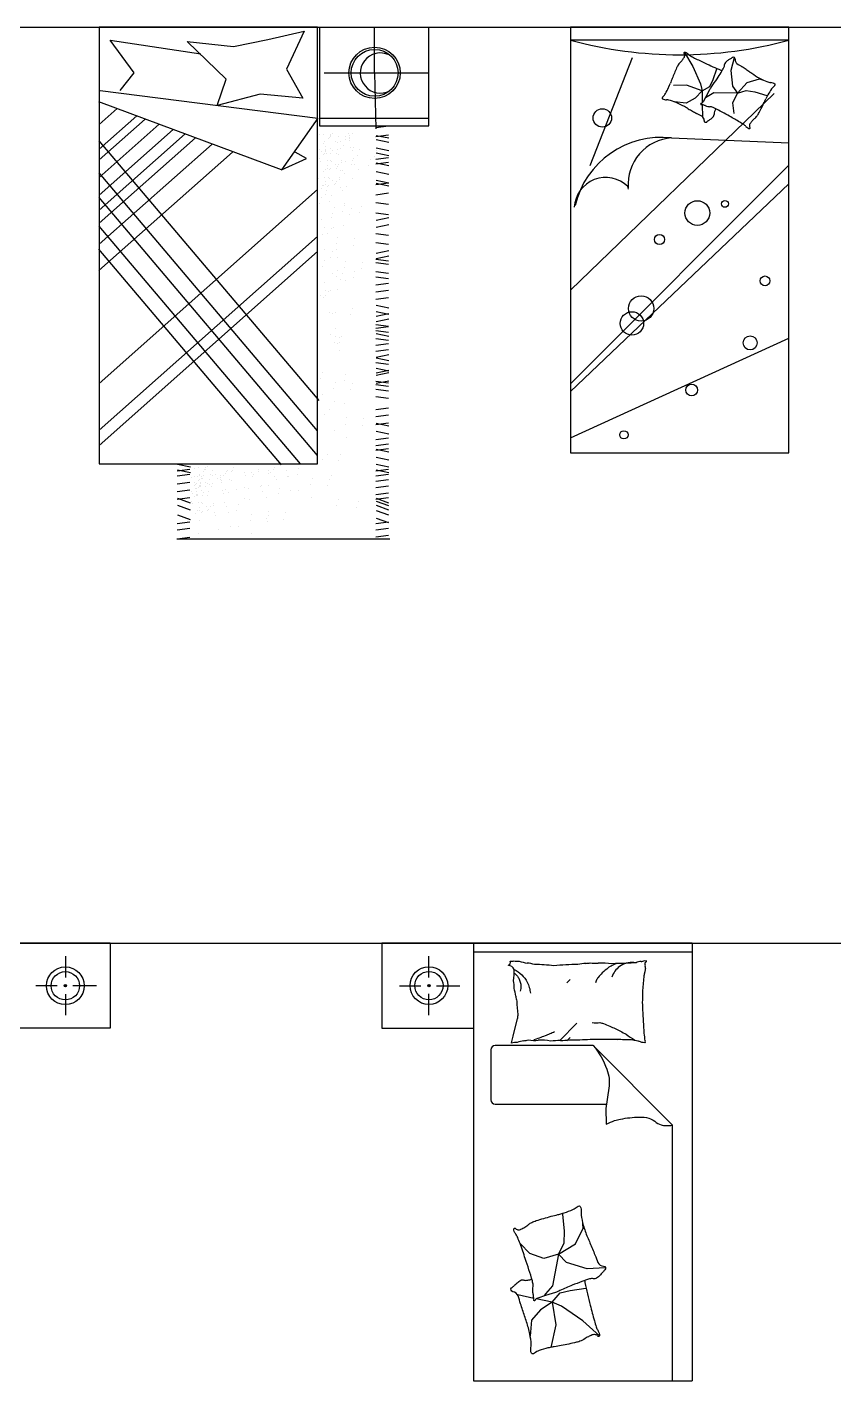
# Model space of a CAD drawing. Header units: inches. Extents: x 8.1 to 50.6, y 12.7 to 37.5.
# Drawn here: x 11.52 to 15.21, y 18.44 to 24.64 of the extents above; entities that cross this region are included whole.
import ezdxf

# ---------------------------------------------------------------- set-up
doc = ezdxf.new("R2010")
doc.units = ezdxf.units.IN
doc.header["$MEASUREMENT"] = 0
for name, color, linetype in [('02', 2, 'Continuous'), ('1', 1, 'Continuous'), ('4', 4, 'Continuous')]:
    doc.layers.add(name, color=color, linetype=linetype)

msp = doc.modelspace()

# ---------------------------------------------------------------- hatches: boundary and pattern name
at = {"layer": '1'}
h = msp.add_hatch(color=256, dxfattribs=at)
edge = h.paths.add_edge_path()
edge.add_ellipse((11.6945, 20.2458), major_axis=(0.00382, 0.00382), ratio=1, start_angle=224.99998, end_angle=405.00002)
edge.add_ellipse((11.6945, 20.2458), major_axis=(0.00382, 0.00382), ratio=1, start_angle=44.99998, end_angle=225.00002)
h = msp.add_hatch(color=256, dxfattribs=at)
edge = h.paths.add_edge_path()
edge.add_ellipse((13.3586, 20.2465), major_axis=(0.00382, -0.00382), ratio=1, start_angle=-45.00002, end_angle=135.00002, ccw=False)
edge.add_ellipse((13.3586, 20.2465), major_axis=(0.00382, -0.00382), ratio=1, start_angle=134.99998, end_angle=315.00002, ccw=False)

# ---------------------------------------------------------------- linework, layer by layer
at = {"layer": '02'}
for p, q in [((12.6209, 24.5787), (12.7873, 24.616)), ((12.7873, 24.616), (12.7066, 24.4429)), ((12.8577, 24.6334), (12.8577, 24.1834)), ((13.3577, 24.6334), (12.8577, 24.6334)), ((13.11, 24.4256), (13.11, 24.6334)), ((13.3577, 24.1834), (13.3577, 24.6334)), ((14.0064, 24.6353), (14.0064, 22.6853)), ((15.0064, 24.6353), (14.0064, 24.6353)), ((15.0064, 22.6853), (15.0064, 24.6353)), ((11.9, 24.5756), (12.3148, 24.5121)), ((12.0094, 24.4256), (11.9, 24.5756)), ((12.2514, 24.5698), (12.4646, 24.5467)), ((12.4301, 24.3968), (12.2514, 24.5698)), ((12.4646, 24.5467), (12.6209, 24.5787)), ((15.0064, 24.5753), (14.0064, 24.5753)), ((14.096, 24.0008), (14.2903, 24.4954)), ((14.5281, 24.5196), (14.567, 24.4551)), ((14.7552, 24.4951), (14.7409, 24.4369)), ((11.9461, 24.3449), (12.0094, 24.4256)), ((12.7066, 24.4429), (12.7815, 24.3103)), ((12.8795, 24.4256), (13.3577, 24.4256)), ((13.11, 24.4256), (13.1153, 24.1691)), ((14.567, 24.4551), (14.6019, 24.3758)), ((14.6589, 24.3948), (14.6758, 24.4445)), ((14.7409, 24.4369), (14.7481, 24.3654)), ((12.3897, 24.2756), (12.4301, 24.3968)), ((14.5371, 24.3691), (14.4773, 24.3675)), ((14.6087, 24.343), (14.5371, 24.3691)), ((14.6019, 24.3758), (14.6087, 24.343)), ((14.6087, 24.343), (14.6441, 24.3632)), ((14.6441, 24.3632), (14.6589, 24.3948)), ((14.7481, 24.3654), (14.7705, 24.3331)), ((14.7705, 24.3331), (14.8157, 24.382)), ((14.8157, 24.382), (14.8722, 24.3978)), ((14.8722, 24.3978), (14.8858, 24.3943)), ((11.8539, 24.3449), (12.8507, 24.218)), ((12.5856, 24.3276), (12.3897, 24.2756)), ((12.7815, 24.3103), (12.5856, 24.3276)), ((14.0064, 23.4312), (14.9391, 24.3309)), ((14.5765, 24.3099), (14.5362, 24.2868)), ((14.6087, 24.343), (14.5765, 24.3099)), ((14.6087, 24.343), (14.6096, 24.2884)), ((14.6262, 24.3165), (14.6133, 24.2927)), ((14.6322, 24.3162), (14.6247, 24.312)), ((14.6429, 24.3473), (14.6262, 24.3165)), ((14.663, 24.3338), (14.6322, 24.3162)), ((14.7705, 24.3331), (14.663, 24.3338)), ((14.7705, 24.3331), (14.7477, 24.2877)), ((14.7705, 24.3331), (14.8107, 24.3447)), ((14.8107, 24.3447), (14.8498, 24.3385)), ((14.8498, 24.3385), (14.9049, 24.3225)), ((12.6836, 23.9815), (11.8481, 24.2929)), ((11.8493, 24.1893), (11.9312, 24.262)), ((14.5362, 24.2868), (14.483, 24.2925)), ((14.6097, 24.2799), (14.6107, 24.225)), ((14.7477, 24.2877), (14.7544, 24.2392)), ((11.8493, 24.076), (12.021, 24.2285)), ((11.8493, 24.0273), (12.0596, 24.2141)), ((11.8493, 23.9467), (12.1236, 24.1902)), ((12.8507, 24.218), (12.6836, 23.9815)), ((12.8577, 24.218), (13.3577, 24.218)), ((12.8577, 24.1834), (13.3577, 24.1834)), ((13.1732, 24.1822), (13.1153, 24.1746)), ((11.8493, 23.8661), (12.1876, 24.1664)), ((11.8493, 23.7969), (12.2424, 24.1459)), ((11.8493, 23.7374), (12.2896, 24.1283)), ((12.8564, 22.9259), (11.8493, 24.1149)), ((12.8591, 24.1418), (12.8591, 24.1418)), ((12.8759, 24.1436), (12.8759, 24.1436)), ((12.8976, 24.1266), (12.8976, 24.1266)), ((12.9018, 24.1313), (12.9018, 24.1313)), ((12.9059, 24.1338), (12.9059, 24.1338)), ((12.908, 24.1434), (12.908, 24.1434)), ((12.9103, 24.1378), (12.9103, 24.1378)), ((12.9171, 24.1485), (12.9171, 24.1485)), ((12.9315, 24.1128), (12.9315, 24.1128)), ((12.9431, 24.1325), (12.9431, 24.1325)), ((12.9558, 24.1128), (12.9558, 24.1128)), ((12.9773, 24.1362), (12.9773, 24.1362)), ((12.9773, 24.1209), (12.9773, 24.1209)), ((12.9914, 24.1502), (12.9914, 24.1502)), ((12.9936, 24.1407), (12.9936, 24.1407)), ((12.9941, 24.1296), (12.9941, 24.1296)), ((12.9959, 24.1163), (12.9959, 24.1163)), ((12.9973, 24.1252), (12.9973, 24.1252)), ((13.0079, 24.1471), (13.0079, 24.1471)), ((13.1732, 24.1406), (13.1153, 24.1329)), ((13.1164, 24.1395), (13.1754, 24.1275)), ((13.1164, 24.1198), (13.1754, 24.1077)), ((14.4695, 24.1276), (15.0064, 24.1058)), ((11.8481, 23.52), (12.4589, 24.0622)), ((11.8493, 23.6408), (12.3663, 24.0998)), ((12.7988, 24.0334), (12.747, 24.0622)), ((12.8588, 24.0769), (12.8588, 24.0769)), ((12.866, 24.0675), (12.866, 24.0675)), ((12.8744, 24.1014), (12.8744, 24.1014)), ((12.8761, 24.0534), (12.8761, 24.0534)), ((12.8804, 24.1091), (12.8804, 24.1091)), ((12.8827, 24.0573), (12.8827, 24.0573)), ((12.883, 24.0641), (12.883, 24.0641)), ((12.8831, 24.0884), (12.8831, 24.0884)), ((12.8849, 24.0752), (12.8849, 24.0752)), ((12.8858, 24.0715), (12.8858, 24.0715)), ((12.8876, 24.0583), (12.8876, 24.0583)), ((12.9077, 24.0785), (12.9077, 24.0785)), ((12.9104, 24.0587), (12.9104, 24.0587)), ((12.9173, 24.0694), (12.9173, 24.0694)), ((12.9344, 24.0565), (12.9344, 24.0565)), ((12.9397, 24.0739), (12.9397, 24.0739)), ((12.9418, 24.108), (12.9418, 24.108)), ((12.9442, 24.0514), (12.9442, 24.0514)), ((12.9517, 24.08), (12.9517, 24.08)), ((12.9697, 24.0924), (12.9697, 24.0924)), ((13.0004, 24.0818), (13.0004, 24.0818)), ((13.008, 24.068), (13.008, 24.068)), ((13.0156, 24.0848), (13.0156, 24.0848)), ((13.0391, 24.0751), (13.0391, 24.0751)), ((13.1164, 24.0826), (13.1754, 24.0705)), ((13.1164, 24.0596), (13.1754, 24.0475)), ((13.1168, 24.0706), (13.1168, 24.0706)), ((12.6836, 23.9815), (12.7988, 24.0334)), ((12.8595, 24.032), (12.8595, 24.032)), ((12.8628, 24.019), (12.8628, 24.019)), ((12.8921, 24.0238), (12.8921, 24.0238)), ((12.8948, 24.0031), (12.8948, 24.0031)), ((12.8966, 23.9899), (12.8966, 23.9899)), ((12.9077, 24.0236), (12.9077, 24.0236)), ((12.9118, 24.0206), (12.9118, 24.0206)), ((12.9295, 24.0077), (12.9295, 24.0077)), ((12.9353, 23.99), (12.9353, 23.99)), ((12.9399, 23.9948), (12.9399, 23.9948)), ((12.9467, 24.0055), (12.9467, 24.0055)), ((12.9593, 24.0133), (12.9593, 24.0133)), ((12.9607, 24.0222), (12.9607, 24.0222)), ((12.9781, 24.0195), (12.9781, 24.0195)), ((13.0059, 24.0057), (13.0059, 24.0057)), ((13.009, 24.0247), (13.009, 24.0247)), ((13.0135, 24.0342), (13.0135, 24.0342)), ((13.0187, 24.0069), (13.0187, 24.0069)), ((13.0315, 24.0466), (13.0315, 24.0466)), ((13.0837, 24.0011), (13.0837, 24.0011)), ((13.0912, 24.0296), (13.0912, 24.0296)), ((13.1093, 24.042), (13.1093, 24.042)), ((13.1732, 24.0373), (13.1153, 24.0296)), ((13.1732, 24.0153), (13.1153, 24.0077)), ((13.1164, 24.0143), (13.1754, 24.0022)), ((14.0064, 23.0021), (15.0064, 24.0037)), ((12.8493, 22.7866), (11.8493, 23.9672)), ((12.8493, 23.9552), (12.8493, 23.9552)), ((12.8526, 23.9422), (12.8526, 23.9422)), ((12.8763, 23.9743), (12.8763, 23.9743)), ((12.8819, 23.9469), (12.8819, 23.9469)), ((12.8831, 23.985), (12.8831, 23.985)), ((12.8974, 23.9468), (12.8974, 23.9468)), ((12.9015, 23.9438), (12.9015, 23.9438)), ((12.905, 23.9809), (12.905, 23.9809)), ((12.9093, 23.9856), (12.9093, 23.9856)), ((12.9193, 23.9309), (12.9193, 23.9309)), ((12.9365, 23.9287), (12.9365, 23.9287)), ((12.949, 23.9365), (12.949, 23.9365)), ((12.9505, 23.9454), (12.9505, 23.9454)), ((12.9525, 23.9786), (12.9525, 23.9786)), ((12.9638, 23.9788), (12.9638, 23.9788)), ((12.9714, 23.965), (12.9714, 23.965)), ((13.0105, 23.9438), (13.0105, 23.9438)), ((13.0361, 23.9848), (13.0361, 23.9848)), ((13.1164, 23.9737), (13.1754, 23.9617)), ((13.1164, 23.9343), (13.1754, 23.9222)), ((11.8493, 23.0031), (12.8493, 23.8909)), ((12.866, 23.8975), (12.866, 23.8975)), ((12.8729, 23.9082), (12.8729, 23.9082)), ((12.8761, 23.9115), (12.8761, 23.9115)), ((12.8846, 23.9263), (12.8846, 23.9263)), ((12.8864, 23.9131), (12.8864, 23.9131)), ((12.8865, 23.8684), (12.8865, 23.8684)), ((12.89, 23.885), (12.89, 23.885)), ((12.8948, 23.9041), (12.8948, 23.9041)), ((12.899, 23.9088), (12.899, 23.9088)), ((12.9108, 23.8649), (12.9108, 23.8649)), ((12.925, 23.9131), (12.925, 23.9131)), ((12.9296, 23.918), (12.9296, 23.918)), ((12.9536, 23.902), (12.9536, 23.902)), ((12.9612, 23.8882), (12.9612, 23.8882)), ((12.9821, 23.9039), (12.9821, 23.9039)), ((13.1732, 23.9212), (13.1153, 23.9135)), ((13.1732, 23.8741), (13.1153, 23.8664)), ((13.1164, 23.9201), (13.1754, 23.908)), ((14.0064, 22.9664), (15.0064, 23.918)), ((12.8493, 22.6739), (11.8493, 23.8545)), ((12.8572, 23.8261), (12.8572, 23.8261)), ((12.8648, 23.8546), (12.8648, 23.8546)), ((12.9032, 23.8364), (12.9032, 23.8364)), ((12.9265, 23.8088), (12.9265, 23.8088)), ((12.9719, 23.8271), (12.9719, 23.8271)), ((12.9726, 23.8191), (12.9726, 23.8191)), ((13.0043, 23.8043), (13.0043, 23.8043)), ((13.0503, 23.8145), (13.0503, 23.8145)), ((13.1732, 23.8226), (13.1153, 23.8303)), ((12.8655, 23.7532), (12.8655, 23.7532)), ((12.9116, 23.7635), (12.9116, 23.7635)), ((12.919, 23.7803), (12.919, 23.7803)), ((12.965, 23.7906), (12.965, 23.7906)), ((12.9967, 23.7757), (12.9967, 23.7757)), ((13.0428, 23.786), (13.0428, 23.786)), ((13.1732, 23.7755), (13.1153, 23.7832)), ((13.1164, 23.7514), (13.1754, 23.7635)), ((12.7707, 22.6353), (11.8493, 23.723)), ((12.8725, 23.6878), (12.8725, 23.6878)), ((12.8801, 23.7164), (12.8801, 23.7164)), ((12.8925, 23.6909), (12.8925, 23.6909)), ((12.9139, 23.7143), (12.9139, 23.7143)), ((12.9235, 23.7185), (12.9235, 23.7185)), ((12.9696, 23.7288), (12.9696, 23.7288)), ((13.1732, 23.6813), (13.1153, 23.689)), ((13.1164, 23.7186), (13.1754, 23.7306)), ((12.6836, 22.6317), (11.8481, 23.6181)), ((11.8493, 22.7892), (12.8493, 23.6769)), ((12.9343, 23.6421), (12.9343, 23.6421)), ((12.9344, 23.6165), (12.9344, 23.6165)), ((12.9419, 23.6706), (12.9419, 23.6706)), ((13.0121, 23.6375), (13.0121, 23.6375)), ((13.0196, 23.666), (13.0196, 23.666)), ((13.1732, 23.6397), (13.1153, 23.6474)), ((11.8493, 22.7194), (12.8493, 23.6071)), ((12.8801, 23.5678), (12.8801, 23.5678)), ((12.8809, 23.615), (12.8809, 23.615)), ((12.9084, 23.5803), (12.9084, 23.5803)), ((12.9159, 23.6088), (12.9159, 23.6088)), ((12.9389, 23.5802), (12.9389, 23.5802)), ((12.9777, 23.563), (12.9777, 23.563)), ((13.0554, 23.5584), (13.0554, 23.5584)), ((13.1732, 23.5631), (13.1153, 23.5707)), ((13.1732, 23.5477), (13.1153, 23.5554)), ((13.1164, 23.6003), (13.1754, 23.6123)), ((13.1164, 23.5751), (13.1754, 23.5872)), ((12.8725, 23.5393), (12.8725, 23.5393)), ((12.9167, 23.5074), (12.9167, 23.5074)), ((12.9343, 23.4935), (12.9343, 23.4935)), ((12.9419, 23.5221), (12.9419, 23.5221)), ((12.9633, 23.5072), (12.9633, 23.5072)), ((12.9701, 23.5345), (12.9701, 23.5345)), ((13.0196, 23.5175), (13.0196, 23.5175)), ((13.0479, 23.5299), (13.0479, 23.5299)), ((13.1732, 23.5072), (13.1153, 23.5149)), ((12.8809, 23.4664), (12.8809, 23.4664)), ((12.9389, 23.4317), (12.9389, 23.4317)), ((12.9558, 23.4787), (12.9558, 23.4787)), ((12.9747, 23.4727), (12.9747, 23.4727)), ((13.0121, 23.489), (13.0121, 23.489)), ((13.1732, 23.4831), (13.1153, 23.4908)), ((13.1732, 23.4608), (13.1153, 23.4531)), ((12.8618, 23.4041), (12.8618, 23.4041)), ((12.8771, 23.399), (12.8771, 23.399)), ((12.8832, 23.4275), (12.8832, 23.4275)), ((12.8874, 23.4041), (12.8874, 23.4041)), ((12.8986, 23.4224), (12.8986, 23.4224)), ((12.9088, 23.4275), (12.9088, 23.4275)), ((13.1732, 23.4291), (13.1153, 23.4214)), ((13.1732, 23.3962), (13.1153, 23.3885)), ((12.9037, 23.3297), (12.9037, 23.3297)), ((12.919, 23.3246), (12.919, 23.3246)), ((12.9293, 23.3297), (12.9293, 23.3297)), ((13.0018, 23.32), (13.0018, 23.32)), ((13.0094, 23.3485), (13.0094, 23.3485)), ((13.1164, 23.3622), (13.1754, 23.3502)), ((13.1164, 23.3327), (13.1754, 23.3206)), ((13.1164, 23.312), (13.1754, 23.3241)), ((12.9293, 23.2534), (12.9293, 23.2534)), ((13.1732, 23.2638), (13.1153, 23.2715)), ((13.1732, 23.2626), (13.1153, 23.2549)), ((13.1732, 23.2375), (13.1153, 23.2452)), ((13.1164, 23.2868), (13.1754, 23.2989)), ((12.9078, 23.23), (12.9078, 23.23)), ((12.9251, 23.1919), (12.9251, 23.1919)), ((12.9327, 23.2204), (12.9327, 23.2204)), ((12.9404, 23.1868), (12.9404, 23.1868)), ((12.948, 23.2153), (12.948, 23.2153)), ((12.9507, 23.1919), (12.9507, 23.1919)), ((12.9582, 23.2204), (12.9582, 23.2204)), ((13.1732, 23.2003), (13.1153, 23.208)), ((13.1732, 23.1848), (13.1153, 23.1772)), ((13.1164, 23.2319), (13.1754, 23.2199)), ((14.0064, 22.7545), (15.0064, 23.2103)), ((12.9497, 23.1556), (12.9497, 23.1556)), ((13.1732, 23.1574), (13.1153, 23.1498)), ((13.1164, 23.1236), (13.1754, 23.1357)), ((13.1164, 23.1213), (13.1754, 23.1093)), ((13.1732, 23.0908), (13.1153, 23.0984)), ((13.1164, 23.0731), (13.1754, 23.0611)), ((13.1164, 23.0524), (13.1754, 23.0645)), ((12.8623, 23.0272), (12.8623, 23.0272)), ((12.8699, 23.0557), (12.8699, 23.0557)), ((12.9316, 23.0099), (12.9316, 23.0099)), ((12.9711, 23.0178), (12.9711, 23.0178)), ((12.9787, 23.0463), (12.9787, 23.0463)), ((13.0094, 23.0054), (13.0094, 23.0054)), ((13.1732, 23.0043), (13.1153, 23.0119)), ((13.1732, 22.9889), (13.1153, 22.9966)), ((13.1164, 23.0415), (13.1754, 23.0535)), ((13.1164, 23.0043), (13.1754, 23.0163)), ((12.8707, 22.9543), (12.8707, 22.9543)), ((12.9241, 22.9814), (12.9241, 22.9814)), ((13.0018, 22.9769), (13.0018, 22.9769)), ((13.1732, 22.9681), (13.1153, 22.9758)), ((13.1732, 22.9353), (13.1153, 22.9429)), ((12.9037, 22.8847), (12.9037, 22.8847)), ((12.9286, 22.9196), (12.9286, 22.9196)), ((12.9741, 22.9122), (12.9741, 22.9122)), ((13.1732, 22.8911), (13.1153, 22.8834)), ((12.8822, 22.8613), (12.8822, 22.8613)), ((12.9752, 22.8176), (12.9752, 22.8176)), ((12.9828, 22.8461), (12.9828, 22.8461)), ((13.053, 22.813), (13.053, 22.813)), ((13.0605, 22.8415), (13.0605, 22.8415)), ((13.1732, 22.8582), (13.1153, 22.8505)), ((13.1732, 22.8221), (13.1153, 22.8144)), ((13.1164, 22.8221), (13.1754, 22.81)), ((12.9242, 22.7868), (12.9242, 22.7868)), ((12.9798, 22.7557), (12.9798, 22.7557)), ((13.1732, 22.7531), (13.1153, 22.7454)), ((13.1164, 22.7848), (13.1754, 22.7728)), ((13.1732, 22.7257), (13.1153, 22.718)), ((13.1732, 22.7038), (13.1153, 22.6961)), ((13.1164, 22.7027), (13.1754, 22.6906)), ((12.2076, 22.6337), (12.2667, 22.6216)), ((12.872, 22.6564), (12.872, 22.6564)), ((12.8935, 22.6798), (12.8935, 22.6798)), ((12.9456, 22.6491), (12.9456, 22.6491)), ((12.9531, 22.6776), (12.9531, 22.6776)), ((13.1164, 22.6665), (13.1754, 22.6545)), ((13.1164, 22.6337), (13.1754, 22.6216)), ((14.0064, 22.6853), (15.0064, 22.6853)), ((12.2645, 22.6096), (12.2065, 22.6019)), ((12.2645, 22.5866), (12.2065, 22.5789)), ((12.2076, 22.6085), (12.2667, 22.5964)), ((12.2708, 22.5748), (12.2708, 22.5748)), ((12.2861, 22.6157), (12.2861, 22.6157)), ((12.2876, 22.5765), (12.2876, 22.5765)), ((12.3014, 22.5753), (12.3014, 22.5753)), ((12.3029, 22.6175), (12.3029, 22.6175)), ((12.3074, 22.583), (12.3074, 22.583)), ((12.3096, 22.5851), (12.3096, 22.5851)), ((12.3176, 22.5667), (12.3176, 22.5667)), ((12.3197, 22.5764), (12.3197, 22.5764)), ((12.322, 22.5707), (12.322, 22.5707)), ((12.3246, 22.6005), (12.3246, 22.6005)), ((12.3288, 22.5815), (12.3288, 22.5815)), ((12.3329, 22.6077), (12.3329, 22.6077)), ((12.3351, 22.6173), (12.3351, 22.6173)), ((12.3373, 22.6117), (12.3373, 22.6117)), ((12.3442, 22.6224), (12.3442, 22.6224)), ((12.3548, 22.5654), (12.3548, 22.5654)), ((12.3586, 22.5867), (12.3586, 22.5867)), ((12.3689, 22.5819), (12.3689, 22.5819)), ((12.3701, 22.6064), (12.3701, 22.6064)), ((12.3829, 22.5867), (12.3829, 22.5867)), ((12.389, 22.5691), (12.389, 22.5691)), ((12.4031, 22.5831), (12.4031, 22.5831)), ((12.4053, 22.5736), (12.4053, 22.5736)), ((12.4196, 22.5801), (12.4196, 22.5801)), ((12.4261, 22.5916), (12.4261, 22.5916)), ((12.4329, 22.6023), (12.4329, 22.6023)), ((12.4362, 22.6057), (12.4362, 22.6057)), ((12.4548, 22.5982), (12.4548, 22.5982)), ((12.4591, 22.6029), (12.4591, 22.6029)), ((12.4639, 22.6208), (12.4639, 22.6208)), ((12.5136, 22.5961), (12.5136, 22.5961)), ((12.5212, 22.5823), (12.5212, 22.5823)), ((12.5482, 22.5967), (12.5482, 22.5967)), ((12.5494, 22.5795), (12.5494, 22.5795)), ((12.5548, 22.5847), (12.5548, 22.5847)), ((12.5763, 22.6081), (12.5763, 22.6081)), ((12.579, 22.5989), (12.579, 22.5989)), ((12.6249, 22.6069), (12.6249, 22.6069)), ((12.6261, 22.5897), (12.6261, 22.5897)), ((12.6316, 22.595), (12.6316, 22.595)), ((12.6472, 22.6101), (12.6472, 22.6101)), ((12.6518, 22.5756), (12.6518, 22.5756)), ((12.653, 22.6184), (12.653, 22.6184)), ((12.7067, 22.6037), (12.7067, 22.6037)), ((12.713, 22.5781), (12.713, 22.5781)), ((12.7172, 22.5784), (12.7172, 22.5784)), ((12.7549, 22.5868), (12.7549, 22.5868)), ((12.7624, 22.6153), (12.7624, 22.6153)), ((12.8242, 22.5695), (12.8242, 22.5695)), ((12.902, 22.5649), (12.902, 22.5649)), ((12.9139, 22.582), (12.9139, 22.582)), ((13.1732, 22.6096), (13.1153, 22.6019)), ((13.1732, 22.5866), (13.1153, 22.5789)), ((13.1164, 22.6085), (13.1754, 22.5964)), ((12.2645, 22.5504), (12.2065, 22.5428)), ((12.2645, 22.5154), (12.2065, 22.5077)), ((12.2705, 22.5098), (12.2705, 22.5098)), ((12.2858, 22.5508), (12.2858, 22.5508)), ((12.2861, 22.5343), (12.2861, 22.5343)), ((12.2899, 22.5204), (12.2899, 22.5204)), ((12.2921, 22.542), (12.2921, 22.542)), ((12.2943, 22.5441), (12.2943, 22.5441)), ((12.2948, 22.5214), (12.2948, 22.5214)), ((12.2966, 22.5082), (12.2966, 22.5082)), ((12.3032, 22.5273), (12.3032, 22.5273)), ((12.3053, 22.5614), (12.3053, 22.5614)), ((12.3097, 22.5312), (12.3097, 22.5312)), ((12.31, 22.538), (12.31, 22.538)), ((12.3102, 22.5623), (12.3102, 22.5623)), ((12.3119, 22.5491), (12.3119, 22.5491)), ((12.3129, 22.5454), (12.3129, 22.5454)), ((12.314, 22.5359), (12.314, 22.5359)), ((12.3146, 22.5322), (12.3146, 22.5322)), ((12.3194, 22.5114), (12.3194, 22.5114)), ((12.329, 22.5024), (12.329, 22.5024)), ((12.3347, 22.5524), (12.3347, 22.5524)), ((12.3375, 22.5326), (12.3375, 22.5326)), ((12.3443, 22.5433), (12.3443, 22.5433)), ((12.3514, 22.5069), (12.3514, 22.5069)), ((12.3535, 22.5409), (12.3535, 22.5409)), ((12.3615, 22.5304), (12.3615, 22.5304)), ((12.3675, 22.5457), (12.3675, 22.5457)), ((12.4058, 22.5625), (12.4058, 22.5625)), ((12.4076, 22.5493), (12.4076, 22.5493)), ((12.409, 22.5581), (12.409, 22.5581)), ((12.4121, 22.5148), (12.4121, 22.5148)), ((12.4197, 22.501), (12.4197, 22.501)), ((12.4273, 22.5178), (12.4273, 22.5178)), ((12.4399, 22.5023), (12.4399, 22.5023)), ((12.4465, 22.5625), (12.4465, 22.5625)), ((12.4572, 22.5607), (12.4572, 22.5607)), ((12.4775, 22.5175), (12.4775, 22.5175)), ((12.5152, 22.5259), (12.5152, 22.5259)), ((12.532, 22.5212), (12.532, 22.5212)), ((12.5877, 22.5328), (12.5877, 22.5328)), ((12.592, 22.5362), (12.592, 22.5362)), ((12.5968, 22.5103), (12.5968, 22.5103)), ((12.6251, 22.5344), (12.6251, 22.5344)), ((12.6594, 22.5618), (12.6594, 22.5618)), ((12.6701, 22.5007), (12.6701, 22.5007)), ((12.6735, 22.5205), (12.6735, 22.5205)), ((12.7259, 22.5123), (12.7259, 22.5123)), ((12.7632, 22.5139), (12.7632, 22.5139)), ((12.8166, 22.541), (12.8166, 22.541)), ((12.8944, 22.5364), (12.8944, 22.5364)), ((13.1732, 22.5625), (13.1153, 22.5548)), ((13.1732, 22.534), (13.1153, 22.5263)), ((13.1732, 22.5011), (13.1153, 22.4935)), ((12.2645, 22.4792), (12.2065, 22.4716)), ((12.2076, 22.4781), (12.2656, 22.4573)), ((12.2076, 22.4464), (12.2656, 22.4256)), ((12.2712, 22.4649), (12.2712, 22.4649)), ((12.2745, 22.4519), (12.2745, 22.4519)), ((12.2776, 22.5004), (12.2776, 22.5004)), ((12.2878, 22.4863), (12.2878, 22.4863)), ((12.2944, 22.4902), (12.2944, 22.4902)), ((12.2947, 22.4971), (12.2947, 22.4971)), ((12.2987, 22.4949), (12.2987, 22.4949)), ((12.2993, 22.4912), (12.2993, 22.4912)), ((12.3038, 22.4567), (12.3038, 22.4567)), ((12.3194, 22.4565), (12.3194, 22.4565)), ((12.3221, 22.4916), (12.3221, 22.4916)), ((12.3235, 22.4535), (12.3235, 22.4535)), ((12.3412, 22.4406), (12.3412, 22.4406)), ((12.3461, 22.4894), (12.3461, 22.4894)), ((12.371, 22.4462), (12.371, 22.4462)), ((12.3724, 22.4551), (12.3724, 22.4551)), ((12.4207, 22.4576), (12.4207, 22.4576)), ((12.4304, 22.4398), (12.4304, 22.4398)), ((12.4862, 22.4514), (12.4862, 22.4514)), ((12.5128, 22.4765), (12.5128, 22.4765)), ((12.5392, 22.4717), (12.5392, 22.4717)), ((12.616, 22.482), (12.616, 22.482)), ((12.8212, 22.4792), (12.8212, 22.4792)), ((12.9353, 22.4443), (12.9353, 22.4443)), ((12.9429, 22.4728), (12.9429, 22.4728)), ((13.035, 22.4625), (13.035, 22.4625)), ((13.1732, 22.4792), (13.1153, 22.4716)), ((13.1164, 22.4781), (13.1743, 22.4573)), ((13.1164, 22.465), (13.1743, 22.4442)), ((13.1164, 22.4464), (13.1743, 22.4256)), ((12.2076, 22.4015), (12.2656, 22.3807)), ((12.288, 22.4073), (12.288, 22.4073)), ((12.298, 22.4213), (12.298, 22.4213)), ((12.3065, 22.436), (12.3065, 22.436)), ((12.3083, 22.4228), (12.3083, 22.4228)), ((12.3084, 22.3781), (12.3084, 22.3781)), ((12.3167, 22.4138), (12.3167, 22.4138)), ((12.321, 22.4185), (12.321, 22.4185)), ((12.347, 22.4229), (12.347, 22.4229)), ((12.3516, 22.4278), (12.3516, 22.4278)), ((12.3584, 22.4385), (12.3584, 22.4385)), ((12.3755, 22.4117), (12.3755, 22.4117)), ((12.3831, 22.3979), (12.3831, 22.3979)), ((12.4409, 22.4145), (12.4409, 22.4145)), ((12.4786, 22.4229), (12.4786, 22.4229)), ((12.5404, 22.3771), (12.5404, 22.3771)), ((12.548, 22.4056), (12.548, 22.4056)), ((12.6171, 22.3874), (12.6171, 22.3874)), ((12.6247, 22.4159), (12.6247, 22.4159)), ((12.6257, 22.4011), (12.6257, 22.4011)), ((12.6949, 22.3828), (12.6949, 22.3828)), ((12.7024, 22.4113), (12.7024, 22.4113)), ((13.0274, 22.434), (13.0274, 22.434)), ((13.1164, 22.4223), (13.1743, 22.4015)), ((13.1164, 22.3872), (13.1743, 22.3664)), ((12.2645, 22.3686), (12.2065, 22.361)), ((12.2645, 22.339), (12.2065, 22.3314)), ((12.3017, 22.318), (12.3017, 22.318)), ((12.3938, 22.3368), (12.3938, 22.3368)), ((12.4496, 22.3484), (12.4496, 22.3484)), ((12.487, 22.35), (12.487, 22.35)), ((12.545, 22.3153), (12.545, 22.3153)), ((12.6181, 22.3726), (12.6181, 22.3726)), ((13.1732, 22.3686), (13.1153, 22.361)), ((13.1732, 22.339), (13.1153, 22.3314)), ((13.1791, 22.2914), (12.2053, 22.2914)), ((12.2645, 22.2988), (12.2065, 22.2912)), ((13.1732, 22.3073), (13.1153, 22.2996)), ((11.8991, 20.4404), (8.9791, 20.4404)), ((13.9721, 19.1999), (13.9672, 19.2029)), ((13.9791, 19.1218), (13.9721, 19.1999)), ((14.0645, 19.1364), (14.0634, 19.1555)), ((13.9773, 19.0676), (13.9791, 19.1218)), ((14.0287, 19.0647), (14.0645, 19.1364)), ((13.8212, 19.0195), (13.7757, 19.0656)), ((13.9514, 19.0168), (13.9773, 19.0676)), ((13.9514, 19.0168), (14.0287, 19.0647)), ((13.8846, 18.9979), (13.8212, 19.0195)), ((13.9514, 19.0168), (13.8846, 18.9979)), ((13.9514, 19.0168), (13.9244, 18.8723)), ((13.9889, 18.9783), (13.9514, 19.0168)), ((14.083, 18.9501), (13.9889, 18.9783)), ((14.1648, 18.9541), (14.083, 18.9501)), ((13.9244, 18.8723), (13.8928, 18.8355)), ((13.959, 18.8393), (14.0053, 18.851)), ((14.0053, 18.851), (14.0763, 18.8607)), ((13.8383, 18.8148), (13.7648, 18.8303)), ((13.9228, 18.797), (13.8497, 18.8124)), ((13.9228, 18.797), (13.8699, 18.7624)), ((13.8928, 18.8355), (13.8853, 18.8266)), ((13.9228, 18.797), (13.959, 18.8393)), ((13.965, 18.7794), (13.9228, 18.797)), ((13.9228, 18.797), (13.9391, 18.6942)), ((13.8699, 18.7624), (13.8285, 18.7143)), ((14.0623, 18.712), (13.965, 18.7794)), ((13.8285, 18.7143), (13.8224, 18.6414)), ((13.9391, 18.6942), (13.9163, 18.5905)), ((14.1387, 18.6431), (14.0623, 18.712))]:
    msp.add_line(p, q, dxfattribs=at)
msp.add_lwpolyline([(12.8493, 22.6353), (12.8493, 24.6353), (11.8493, 24.6353), (11.8493, 22.6353)], close=True, dxfattribs=at)
msp.add_lwpolyline([(14.0173, 19.2215, 0.101392), (14.0373, 19.2345, -0.223768), (14.0479, 19.2383, -0.25558), (14.0515, 19.2358, -0.081563), (14.0554, 19.2234, -0.071805), (14.0554, 19.21, 0.069985), (14.0554, 19.1962, 0.03546), (14.0653, 19.1492, 0.029432), (14.0844, 19.0948, 0.001554), (14.0956, 19.0685, -0.00152), (14.1069, 19.0415, -0.004735), (14.1183, 19.0137, 0.00382), (14.1323, 18.9792, 0.296001), (14.1576, 18.9618, -0.649774), (14.1646, 18.9449, -0.02319), (14.1609, 18.9413, 0.0288), (14.158, 18.9385, 0.005727), (14.1534, 18.9333, -0.004358), (14.1474, 18.9265, -0.027528), (14.1341, 18.9132, -0.046214), (14.125, 18.9066, -0.194121), (14.1119, 18.9044, 0.133719), (14.0929, 18.9036, 0.011505), (14.0585, 18.8918, 0.008882), (14.0146, 18.8747, 0.012426), (13.9585, 18.85, -0.033612), (13.9374, 18.8418), (13.8917, 18.8274), (13.8565, 18.8163, 0.224341), (13.8451, 18.8058, -0.722772), (13.8381, 18.8062, -0.103513), (13.838, 18.8092, 0.053465), (13.8383, 18.8149, 0.030109), (13.8361, 18.8333, -0.031436), (13.8341, 18.8509, -0.05324), (13.8348, 18.8628, 0.05518), (13.8354, 18.8743, 0.056271), (13.8319, 18.8946, 0.0108), (13.7997, 18.9966, 0.00456), (13.7757, 19.0656, 0.01125), (13.765, 19.0933, 0.069394), (13.7563, 19.1082, -0.079756), (13.749, 19.1213, -0.106399), (13.7474, 19.1328, -0.328642), (13.7501, 19.136, -0.299547), (13.7552, 19.1341, 0.189917), (13.7621, 19.1297, 0.033518), (13.7702, 19.1287, 0.075627), (13.7738, 19.1291, 0.053489), (13.78, 19.1314, 0.017838), (13.7974, 19.1408, 0.038394), (13.8166, 19.1542, -0.059529), (13.8293, 19.1623, -0.035943), (13.85, 19.1705, -0.011245), (13.9181, 19.1903, -0.006203), (13.9493, 19.1982, 0.010783), (13.9672, 19.2029, 0.019485), (13.9777, 19.2063, 0.005062)], format="xyb", close=True, dxfattribs=at)
msp.add_lwpolyline([(14.0713, 18.8964, 0.025626), (14.0728, 18.8871, 0.0108), (14.097, 18.783, 0.00456), (14.1157, 18.7123, 0.01125), (14.1242, 18.6839, 0.069394), (14.1317, 18.6684, -0.079756), (14.138, 18.6547, -0.106399), (14.1387, 18.6431, -0.328642), (14.1358, 18.6402, -0.299547), (14.1308, 18.6424, 0.189917), (14.1243, 18.6473, 0.033518), (14.1163, 18.6489, 0.075627), (14.1127, 18.6488, 0.053489), (14.1063, 18.647, 0.017838), (14.0883, 18.639, 0.038394), (14.0681, 18.6271, -0.059529), (14.0548, 18.6199, -0.035943), (14.0336, 18.6134, -0.011245), (13.9641, 18.5989, -0.006203), (13.9324, 18.5934, 0.010783), (13.9142, 18.5901, 0.019485), (13.9035, 18.5875, 0.005062), (13.8628, 18.5754, 0.101392), (13.8419, 18.5639, -0.223768), (13.8311, 18.561, -0.25558), (13.8276, 18.5637, -0.081563), (13.8247, 18.5763, -0.071805), (13.8257, 18.5898, 0.069985), (13.8268, 18.6035, 0.03546), (13.8205, 18.6511, 0.029432), (13.8056, 18.7069, 0.001554), (13.7965, 18.734, -0.00152), (13.7873, 18.7617, -0.004735), (13.7781, 18.7903, 0.00382), (13.7668, 18.8258, 0.296001), (13.7428, 18.8451, -0.649774), (13.7372, 18.8625, -0.02319), (13.7411, 18.8657, 0.0288), (13.7442, 18.8683, 0.005727), (13.7492, 18.8731, -0.004358), (13.7557, 18.8794, -0.027528), (13.77, 18.8917, -0.046214), (13.7796, 18.8976, -0.194121), (13.7928, 18.8987, 0.133719), (13.8118, 18.8981, 0.005779), (13.8295, 18.9025)], format="xyb", dxfattribs=at)
for centre, radius in [((13.11, 24.4256), 0.1173), ((13.11, 24.4256), 0.1073), ((14.1523, 24.2193), 0.0421), ((14.5872, 23.7837), 0.0566), ((14.7132, 23.8258), 0.0158), ((14.4138, 23.6627), 0.0235), ((14.8971, 23.4733), 0.0223), ((14.3298, 23.347), 0.0581), ((14.2878, 23.2786), 0.0536), ((14.8288, 23.1892), 0.032), ((14.5609, 22.9735), 0.0268), ((14.251, 22.7683), 0.0189)]:
    msp.add_circle(centre, radius, dxfattribs=at)
for centre, radius, start, end in [((14.5064, 26.4184), 1.9098, 254.82242, 285.17758), ((13.1366, 24.4247), 0.0921, 64.5631, 297.72675), ((14.3563, 24.6061), 0.2027, 322.9253, 327.013), ((14.529, 24.5166), 0.00363, 160.55008, 227.25175), ((14.528, 24.517), 0.00255, 87.77928, 160.55008), ((14.5074, 24.5081), 0.0227, 327.013, 339.26002), ((14.521, 24.508), 0.00815, 4.23832, 47.25175), ((14.5273, 24.4993), 0.0203, 63.48572, 87.77928), ((14.5204, 24.5032), 0.00881, 339.26002, 356.55954), ((14.4848, 24.5053), 0.0444, 356.55954, 4.23832), ((14.5209, 24.4864), 0.0346, 45.24554, 63.48572), ((14.5774, 24.5434), 0.0456, 225.24554, 241.12401), ((14.7882, 24.9257), 0.4822, 241.12401, 243.70226), ((15.8746, 27.124), 2.9343, 243.70226, 244.74731), ((14.7976, 24.3791), 0.1253, 121.04602, 127.35337), ((14.9291, 24.1605), 0.3804, 120.04723, 121.04602), ((14.6283, 24.6806), 0.2203, 300.04723, 301.35967), ((14.7294, 24.5147), 0.026, 301.35967, 307.95833), ((14.7701, 24.4625), 0.0401, 122.64454, 127.95833), ((14.7524, 24.4901), 0.00733, 350.58543, 122.64454), ((14.78, 24.4855), 0.0207, 170.58543, 236.54069), ((15.546, 23.9787), 1.1537, 155.99133, 158.56838), ((14.5955, 24.4021), 0.1132, 147.75744, 155.99133), ((14.5393, 24.4376), 0.0467, 134.13046, 147.75744), ((14.429, 24.5512), 0.1117, 314.13046, 322.9253), ((15.3956, 26.1086), 1.8115, 244.74731, 247.22246), ((13.8647, 24.9311), 0.9716, 326.74257, 328.77807), ((14.7202, 24.5002), 0.0671, 247.22246, 253.09431), ((14.2004, 24.7276), 0.5791, 328.77807, 331.41471), ((14.6857, 24.4631), 0.0264, 331.41471, 1.88011), ((14.7251, 24.4644), 0.013, 137.93735, 181.88011), ((14.7486, 24.4433), 0.0446, 127.35337, 137.93735), ((15.7522, 25.9566), 1.784, 236.54069, 237.41627), ((14.1661, 23.4749), 1.1614, 56.33107, 57.41627), ((12.8614, 21.5163), 3.5147, 55.98271, 56.33107), ((16.709, 27.2169), 3.3629, 235.98271, 236.33884), ((14.3632, 24.4052), 0.1035, 333.05366, 337.51869), ((14.1686, 24.4857), 0.3142, 337.51869, 339.98992), ((15.3558, 24.0534), 0.9493, 158.56838, 159.98992), ((14.7515, 24.2886), 0.1235, 143.89496, 151.59544), ((13.9233, 24.8926), 0.9016, 323.89496, 326.74257), ((15.0441, 24.7168), 0.3592, 236.33884, 243.08229), ((14.9936, 24.6174), 0.2477, 243.08229, 251.2057), ((14.9255, 24.4173), 0.0363, 251.2057, 267.21905), ((14.9221, 24.3466), 0.0345, 70.7907, 87.21905), ((14.9634, 24.3287), 0.0435, 124.33957, 147.49775), ((14.9238, 24.3515), 0.0293, 52.13919, 70.7907), ((14.9335, 24.3726), 0.00965, 304.33957, 354.79229), ((14.9397, 24.372), 0.00334, 354.79229, 52.13919), ((14.436, 24.3098), 0.00965, 128.73545, 179.18817), ((14.4297, 24.3099), 0.00334, 179.18817, 236.53507), ((14.444, 24.3315), 0.0293, 236.53507, 255.18658), ((14.4028, 24.3513), 0.0435, 308.73545, 331.89363), ((14.4453, 24.3365), 0.0345, 255.18658, 271.61493), ((13.0887, 25.0531), 1.5332, 331.89363, 333.05366), ((14.4473, 24.2658), 0.0363, 75.60159, 91.61493), ((14.3948, 24.0611), 0.2477, 67.47818, 75.60159), ((14.0361, 24.6987), 0.9493, 334.1725, 335.59404), ((15.1866, 24.1766), 0.3142, 153.12281, 155.59404), ((14.9988, 24.2718), 0.1035, 148.65778, 153.12281), ((16.2198, 23.5282), 1.5332, 147.49775, 148.65778), ((14.3521, 23.958), 0.3592, 60.73473, 67.47818), ((12.8837, 21.3377), 3.3629, 60.37859, 60.73473), ((16.283, 27.3165), 3.5147, 240.37859, 240.72695), ((15.1323, 25.2637), 1.1614, 240.72695, 241.81216), ((13.7411, 22.6676), 1.784, 60.93657, 61.81216), ((14.6047, 24.2834), 0.00269, 101.01767, 244.45099), ((14.6058, 24.2857), 0.0053, 244.45099, 268.09025), ((14.6017, 24.2991), 0.0133, 281.01767, 331.59544), ((14.605, 24.2609), 0.0196, 75.84868, 88.09025), ((14.5823, 24.1707), 0.1126, 68.95023, 75.84868), ((14.6598, 24.3722), 0.1033, 248.95023, 256.15257), ((14.6449, 24.3117), 0.041, 256.15257, 268.34276), ((14.6426, 24.2325), 0.0382, 75.70936, 88.34276), ((14.6355, 24.2045), 0.0671, 62.82658, 75.70936), ((14.69, 24.2385), 0.0264, 155.81059, 186.27599), ((15.1942, 24.012), 0.5791, 154.48614, 155.81059), ((13.8388, 22.6526), 1.8115, 60.35142, 62.82658), ((14.7673, 24.2928), 0.1132, 323.36155, 331.59544), ((13.8521, 24.7877), 1.1537, 331.59544, 334.1725), ((14.5976, 24.2089), 0.0207, 354.98131, 60.93657), ((14.6255, 24.2065), 0.00733, 174.98131, 307.04042), ((14.6058, 24.2327), 0.0401, 307.04042, 312.35421), ((14.6503, 24.1838), 0.026, 125.75555, 132.35421), ((14.7639, 24.0261), 0.2203, 124.44311, 125.75555), ((14.4241, 24.5215), 0.3804, 304.44311, 305.4419), ((14.572, 24.3137), 0.1253, 305.4419, 311.74925), ((14.6258, 24.2535), 0.0446, 311.74925, 322.33323), ((14.6508, 24.2342), 0.013, 322.33323, 6.27599), ((13.2834, 21.6769), 2.9343, 59.30637, 60.35142), ((14.5351, 23.7855), 0.4822, 56.72813, 59.30637), ((14.7746, 24.1504), 0.0456, 40.84966, 56.72813), ((14.8353, 24.2029), 0.0346, 220.84966, 239.08983), ((14.8698, 24.1813), 0.0444, 172.16366, 179.84244), ((14.8336, 24.1814), 0.00815, 179.84244, 222.85587), ((14.8259, 24.173), 0.00255, 263.3834, 42.88058), ((14.8345, 24.1862), 0.00881, 154.86414, 172.16366), ((14.8471, 24.1803), 0.0227, 142.61712, 154.86414), ((14.9902, 24.071), 0.2027, 138.52941, 142.61712), ((14.922, 24.1313), 0.1117, 129.73457, 138.52941), ((14.8207, 24.2531), 0.0467, 309.73457, 323.36155), ((14.422, 23.7251), 0.4052, 83.2772, 166.75847), ((14.4832, 23.9152), 0.2129, 93.70333, 184.34453), ((14.8279, 24.1906), 0.0203, 239.08983, 263.3834), ((14.1671, 23.803), 0.1435, 45.07924, 177.08977), ((14.2428, 23.8896), 0.0298, 6.60703, 30.20652)]:
    msp.add_arc(centre, radius, start, end, dxfattribs=at)
at = {"layer": '1'}
for p, q in [((8.3869, 24.6353), (28.7131, 24.6353)), ((8.3869, 20.4404), (28.7131, 20.4404)), ((14.5634, 20.4404), (13.1434, 20.4404)), ((11.6945, 20.3808), (11.6945, 20.2836)), ((13.3586, 20.2843), (13.3586, 20.3815)), ((11.5595, 20.2467), (11.6567, 20.2467)), ((11.6945, 20.208), (11.6945, 20.1108)), ((11.7285, 20.2467), (11.8365, 20.2467)), ((13.2236, 20.2456), (13.3208, 20.2456)), ((13.3586, 20.1115), (13.3586, 20.2087)), ((13.3926, 20.2456), (13.5006, 20.2456))]:
    msp.add_line(p, q, dxfattribs=at)
for points in [[(11.8991, 20.4404), (11.8991, 20.0519), (11.4793, 20.0519)], [(13.1434, 20.4404), (13.1434, 20.0519), (13.5631, 20.0519)]]:
    msp.add_lwpolyline(points, dxfattribs=at)
for centre, radius in [((11.6945, 20.2458), 0.0864), ((13.3586, 20.2465), 0.0864), ((11.6945, 20.2458), 0.0648), ((13.3586, 20.2465), 0.0648), ((11.6945, 20.2458), 0.0054), ((13.3586, 20.2465), 0.0054)]:
    msp.add_circle(centre, radius, dxfattribs=at)
at = {"layer": '4'}
for p, q in [((13.5631, 20.4404), (13.5631, 18.4367)), ((13.5631, 20.401), (14.563, 20.401)), ((14.5634, 20.4404), (14.5634, 18.4367)), ((14.0044, 20.2746), (13.9892, 20.2595)), ((13.7435, 20.0145), (13.7639, 20.0958)), ((14.0363, 20.0743), (13.9572, 19.9952)), ((14.1108, 19.9718), (13.6613, 19.9718)), ((13.7362, 19.985), (13.7435, 20.0145)), ((14.0044, 20.0095), (13.9892, 19.9943)), ((14.1108, 19.9718), (14.4738, 19.6079)), ((14.2238, 19.9967), (14.2238, 19.9967)), ((13.6416, 19.9521), (13.6416, 19.7232)), ((13.6613, 19.7036), (14.1716, 19.7036)), ((14.4738, 18.4367), (14.4738, 19.6079)), ((13.5631, 18.4367), (14.5634, 18.4367))]:
    msp.add_line(p, q, dxfattribs=at)
for points in [[(14.2154, 20.3468, 0.027842), (14.192, 20.3364, 0.048685), (14.1796, 20.3284, 0.023666), (14.1522, 20.3045, 0.031223), (14.1334, 20.2841, 0.046801), (14.1284, 20.2766, 0.023191), (14.1205, 20.2601)], [(14.296, 20.3524, 0.088153), (14.2621, 20.349, 0.088153), (14.2314, 20.334, 0.077547), (14.2101, 20.3127, 0.077547), (14.1963, 20.286)], [(13.7475, 20.3053, -0.05369), (13.7614, 20.2925, -0.070312), (13.7694, 20.2804, -0.015448), (13.7731, 20.272, -0.013244), (13.7768, 20.262, -0.082127), (13.7797, 20.2442, -0.064164), (13.7768, 20.2213)], [(13.7489, 20.3211, -0.077379), (13.7832, 20.2961, -0.077379), (13.8082, 20.262, -0.047525), (13.818, 20.2377, -0.047525), (13.823, 20.2121)], [(13.838, 19.9994, 0.009729), (13.8649, 20.0083, 0.009729), (13.8914, 20.0182, 0.007971), (13.9128, 20.0271, 0.007971), (13.9339, 20.0367)], [(14.1108, 19.9718, -0.085272), (14.1731, 19.8635, -0.124044), (14.1821, 19.7773), (14.1687, 19.6834), (14.1704, 19.6121)], [(14.1704, 19.6121, -0.027362), (14.2084, 19.6283, -0.040834), (14.2351, 19.6355, -0.038441), (14.3213, 19.6449, -0.076528), (14.3647, 19.6396, -0.103649), (14.3918, 19.6255, 0.093398), (14.4215, 19.6092, 0.072727), (14.4432, 19.6055, 0.052315), (14.4738, 19.6079)]]:
    msp.add_lwpolyline(points, format="xyb", dxfattribs=at)
for centre, radius, start, end in [((13.7191, 20.3522), 0.0129, 281.27238, 26.58052), ((13.719, 20.306), 0.0336, 26.58052, 85.59979), ((13.7306, 20.4469), 0.089, 270, 281.27238), ((13.7713, 20.5165), 0.1586, 261.56281, 270), ((13.8526, 20.6466), 0.2999, 254.25602, 261.56281), ((13.7773, 20.1137), 0.2384, 74.25602, 82.45315), ((13.842, 19.6713), 0.6718, 82.45315, 90), ((14.0397, 19.3109), 1.0322, 90, 96.0867), ((14.1318, 19.8305), 0.5208, 96.0867, 100.18988), ((14.07, 20.4982), 0.1499, 272.53859, 280.18988), ((14.1203, 20.6347), 0.2851, 265.19815, 272.53859), ((14.1243, 19.4907), 0.8592, 85.19815, 89.42426), ((14.2452, 18.8774), 1.4704, 89.42426, 91.90789), ((14.334, 19.5434), 0.8077, 91.90789, 95.25919), ((14.3342, 20.3049), 0.0531, 95.25919, 120.65125), ((14.3314, 20.3861), 0.0284, 265.69746, 300.65125), ((14.3551, 20.3846), 0.0247, 248.2117, 265.69746), ((14.3797, 20.3365), 0.0323, 171.86652, 201.42098), ((14.3335, 20.3468), 0.0153, 338.0096, 21.42098), ((14.3486, 20.3566), 0.00421, 258.10694, 338.0096), ((14.3547, 20.3557), 0.00228, 78.10694, 199.56397), ((14.3564, 20.3611), 0.00336, 199.56397, 248.2117), ((13.265, 20.3213), 0.484, 353.76763, 0), ((13.4472, 20.3461), 0.8984, 352.3191, 356.63125), ((14.1533, 20.3343), 0.1952, 347.89054, 352.3191), ((14.5863, 20.274), 0.2421, 167.89054, 171.86652), ((13.5482, 20.235), 0.2007, 0, 9.68437), ((12.9006, 20.0516), 0.8679, 9.68437, 12.19838), ((13.67, 20.207), 0.6679, 356.63125, 1.63309), ((14.0652, 20.2411), 0.312, 188.00505, 192.19838), ((14.4077, 20.2053), 0.6482, 182.66488, 188.00505), ((12.9952, 20.0962), 1.3434, 1.63309, 3.05496), ((13.8304, 20.0989), 0.0666, 165.95481, 182.66488), ((0.9458, 19.3142), 13.4174, 3.05496, 3.50486), ((14.1248, 20.3443), 0.2677, 265.91723, 273.5552), ((14.1615, 20.1305), 0.057, 249.32572, 265.91723), ((14.3628, 20.5279), 0.4985, 245.67347, 249.32572), ((14.8156, 21.3228), 1.4094, 243.50152, 245.67347), ((14.3987, 20.299), 0.3076, 237.86502, 243.50152), ((14.6811, 20.605), 0.717, 234.17371, 237.86502), ((14.0328, 19.9744), 0.316, 3.50486, 9.99836), ((13.6613, 19.9521), 0.0197, 90, 180), ((13.7362, 19.9841), 0.000902, 345.95506, 94.08294), ((13.781, 19.7211), 0.2664, 94.08294, 99.4841), ((13.8296, 19.7711), 0.226, 99.4841, 107.38641), ((13.7791, 20.1111), 0.1178, 276.43405, 287.38641), ((13.8431, 20.1394), 0.1436, 258.44144, 276.43405), ((13.87, 19.7706), 0.2264, 78.44144, 92.74907), ((14.0267, 18.6146), 1.3823, 92.74907, 94.61758), ((13.9059, 21.191), 1.197, 272.60963, 274.61758), ((13.9462, 23.3058), 3.3084, 270.97038, 272.60963), ((14.125, 25.6278), 5.627, 269.71346, 270.97038), ((14.2917, 21.1448), 1.1454, 266.42603, 269.71346), ((14.3179, 20.1393), 0.1435, 257.13096, 266.42603), ((14.3294, 20.0357), 0.0446, 242.71588, 257.13096), ((14.2984, 19.9197), 0.0755, 62.71588, 73.77885), ((14.3223, 19.9014), 0.0861, 73.77885, 82.87961), ((14.3476, 19.9837), 0.0013, 82.87961, 163.30223), ((14.3665, 19.9883), 0.019, 163.30223, 189.99836), ((13.6613, 19.7232), 0.0197, 180, 270)]:
    msp.add_arc(centre, radius, start, end, dxfattribs=at)

doc.saveas('drawing.dxf')
